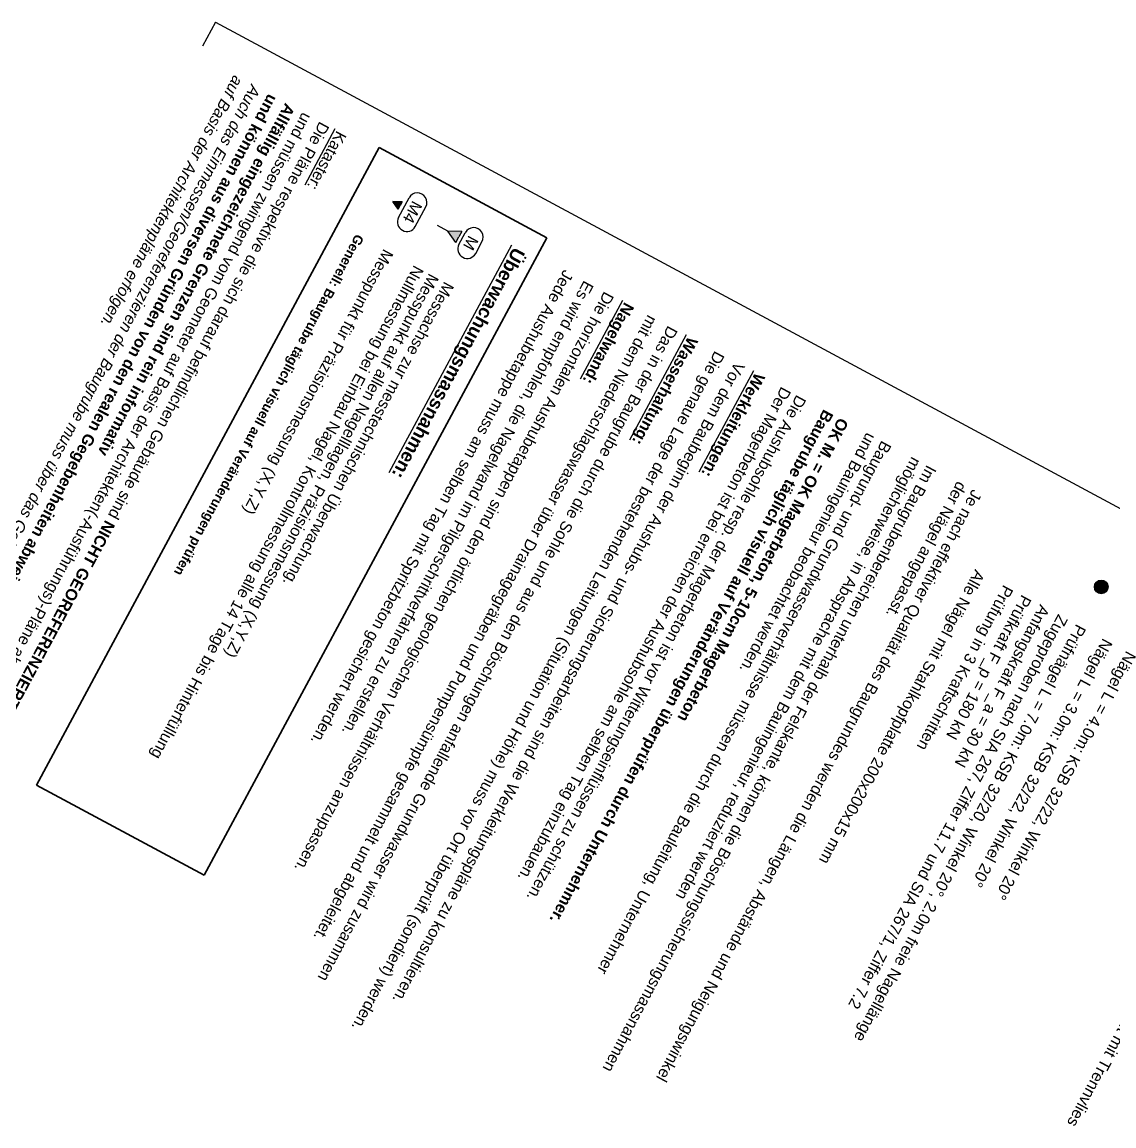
# Model space of a CAD drawing. Header units: metres. Extents: x 2711799 to 2711985, y 1236908 to 1237087.
# Drawn here: x 2711898.07 to 2711912.4, y 1237072.43 to 1237086.92 of the extents above; entities that cross this region are included whole.
import ezdxf

# ---------------------------------------------------------------- set-up
doc = ezdxf.new("R2010")
doc.units = ezdxf.units.M
doc.linetypes.add('AUSGEZOGEN', pattern=[0])
doc.linetypes.add('PUNKT2_S9', pattern=[0.35, 0.15, -0.1, 0, -0.1])
for name, color, linetype, lineweight in [('XR$7$Fuellflaeche', 7, 'AUSGEZOGEN', 25), ('XR$7$STANDARD_1', 7, 'AUSGEZOGEN', 13), ('XR$7$Vermassung Aushub Ebenen', 7, 'AUSGEZOGEN', 25), ('XR$7$Vermassung Details', 7, 'AUSGEZOGEN', 18)]:
    doc.layers.add(name, color=color, linetype=linetype, lineweight=lineweight)
doc.styles.add('ARIAL', font='arial.ttf')

msp = doc.modelspace()

# ---------------------------------------------------------------- hatches: boundary and pattern name
at = {"layer": 'XR$7$Fuellflaeche', "transparency": 33554687}
msp.add_hatch(color=1, dxfattribs=at).paths.add_polyline_path([(2711902.9382, 1237084.5639), (2711903.0607, 1237084.5601), (2711903.0089, 1237084.4637)], flags=16)
for color, points in [(1, [(2711903.6586, 1237084.1782), (2711903.7647, 1237084.028), (2711903.8424, 1237084.1726)]), (30, [(2711912.2723, 1237079.423), (2711912.2863, 1237079.4301), (2711912.2989, 1237079.4395), (2711912.3096, 1237079.4509), (2711912.3182, 1237079.464), (2711912.3244, 1237079.4784), (2711912.328, 1237079.4937), (2711912.3289, 1237079.5094), (2711912.3271, 1237079.5249), (2711912.3226, 1237079.54), (2711912.3155, 1237079.554), (2711912.3061, 1237079.5666), (2711912.2947, 1237079.5773), (2711912.2816, 1237079.5859), (2711912.2672, 1237079.5921), (2711912.2519, 1237079.5957), (2711912.2362, 1237079.5966), (2711912.2207, 1237079.5948), (2711912.2056, 1237079.5902), (2711912.1916, 1237079.5832), (2711912.179, 1237079.5738), (2711912.1683, 1237079.5624), (2711912.1597, 1237079.5493), (2711912.1535, 1237079.5348), (2711912.1499, 1237079.5196), (2711912.149, 1237079.5039), (2711912.1508, 1237079.4883), (2711912.1554, 1237079.4733), (2711912.1624, 1237079.4593), (2711912.1718, 1237079.4467), (2711912.1832, 1237079.436), (2711912.1963, 1237079.4274), (2711912.2108, 1237079.4212), (2711912.226, 1237079.4176), (2711912.2417, 1237079.4167), (2711912.2573, 1237079.4185)])]:
    msp.add_hatch(color=color, dxfattribs=at).paths.add_polyline_path(points)

# ---------------------------------------------------------------- linework, layer by layer
at = {"layer": 'XR$7$STANDARD_1', "color": 7, "linetype": 'AUSGEZOGEN', "lineweight": 25, "transparency": 33554687}
for q in [(2711900.4395, 1237086.6034, 640.05), (2711913.6894, 1237079.8884, 640.05)]:
    msp.add_line((2711900.61, 1237086.9205, 640.05), q, dxfattribs=at)
at = {"layer": 'XR$7$STANDARD_1', "color": 7, "linetype": 'AUSGEZOGEN', "lineweight": 35, "transparency": 33554687}
for p, q in [((2711902.7598, 1237085.2728, 640.05), (2711898.2612, 1237076.9055, 640.05)), ((2711904.9617, 1237084.089, 640.05), (2711902.7598, 1237085.2728, 640.05)), ((2711904.9617, 1237084.089, 640.05), (2711900.4631, 1237075.7217, 640.05)), ((2711898.2612, 1237076.9055, 640.05), (2711900.4631, 1237075.7217, 640.05))]:
    msp.add_line(p, q, dxfattribs=at)
at = {"layer": 'XR$7$Vermassung Aushub Ebenen', "color": 1, "linetype": 'AUSGEZOGEN', "lineweight": 25, "transparency": 33554687}
for p, q in [((2711903.0136, 1237084.3565, 640.05), (2711903.1514, 1237084.6129, 640.05)), ((2711903.2337, 1237084.2381, 640.05), (2711903.3716, 1237084.4945, 640.05)), ((2711903.8061, 1237084.0026, 640.05), (2711903.8887, 1237084.1563, 640.05)), ((2711904.0263, 1237083.8842, 640.05), (2711904.1089, 1237084.0379, 640.05))]:
    msp.add_line(p, q, dxfattribs=at)
at = {"layer": 'XR$7$Vermassung Aushub Ebenen', "color": 1, "lineweight": 25, "transparency": 33554687}
for p, q in [((2711903.0089, 1237084.4637, 640.05), (2711902.9382, 1237084.5639, 640.05)), ((2711903.0607, 1237084.5601, 640.05), (2711902.9382, 1237084.5639, 640.05)), ((2711903.0089, 1237084.4637, 640.05), (2711903.0348, 1237084.5119, 640.05)), ((2711903.0607, 1237084.5601, 640.05), (2711903.0348, 1237084.5119, 640.05)), ((2711903.7647, 1237084.028, 640.05), (2711903.6586, 1237084.1782, 640.05)), ((2711903.8424, 1237084.1726, 640.05), (2711903.6586, 1237084.1782, 640.05)), ((2711903.8424, 1237084.1726, 640.05), (2711903.8036, 1237084.1003, 640.05)), ((2711903.7647, 1237084.028, 640.05), (2711903.8036, 1237084.1003, 640.05))]:
    msp.add_line(p, q, dxfattribs=at)
at = {"layer": 'XR$7$Vermassung Aushub Ebenen', "color": 1, "linetype": 'PUNKT2_S9', "lineweight": 25, "transparency": 33554687}
msp.add_line((2711903.6586, 1237084.1782, 640.05), (2711903.456, 1237084.2872, 640.05), dxfattribs=at)
at = {"layer": 'XR$7$Vermassung Aushub Ebenen', "color": 1, "linetype": 'AUSGEZOGEN', "lineweight": 25, "transparency": 33554687}
for centre, start, end in [((2711903.2615, 1237084.5537, 640.05), 331.73568, 151.73568), ((2711903.1237, 1237084.2973, 640.05), 151.73568, 331.73568), ((2711903.9988, 1237084.0971, 640.05), 331.73568, 151.73568), ((2711903.9162, 1237083.9434, 640.05), 151.73568, 331.73568)]:
    msp.add_arc(centre, 0.125, start, end, dxfattribs=at)
at = {"layer": 'XR$7$Vermassung Details', "lineweight": 25, "transparency": 33554687}
msp.add_circle((2711912.239, 1237079.5066, 640.05), 0.09, dxfattribs=at)

# ---------------------------------------------------------------- texts
at = {"layer": 'XR$7$STANDARD_1', "color": 7, "linetype": 'AUSGEZOGEN', "lineweight": 25, "transparency": 33554687, "char_height": 0.15, "attachment_point": 1, "rotation": 241.73568, "style": 'ARIAL'}
for s, insert, width, line_spacing_factor in [('\\A1;{\\L\\fArial|i0|b0;\\H0.150000;\\W1.000000;\\C7; Kataster:\\l}\\P{\\fArial|i0|b0;\\H0.150000;\\W1.000000;\\C7; Die Pläne respektive die sich darauf befindlichen Gebäude sind \\fArial|i0|b1;NICHT GEOREFERENZIERT\\fArial|i0|b0; }\\P{\\fArial|i0|b0;\\H0.150000;\\W1.000000;\\C7; und müssen zwingend vom Geometer auf Basis der Architekten(-Ausführungs)-Pläne abgesteckt werden! }\\P{\\fArial|i0|b1;\\H0.150000;\\W1.000000;\\C7; Allfällig eingezeichnete Grenzen sind rein informativ }\\P{\\fArial|i0|b1;\\H0.150000;\\W1.000000;\\C7; und können aus diversen Gründen von den realen Gegebenheiten abweichen!}\\P{\\fArial|i1|b0;\\H0.150000;\\W1.000000;\\C7; Auch das Einmessen/Georeferenzieren der Baugrube muss über das Gebäude, }\\P{\\fArial|i1|b0;\\H0.150000;\\W1.000000;\\C7; auf Basis der Architektenpläne erfolgen.}\\P', (2711902.3648, 1237085.4852, 640.05), 10.014929, 1.024096), ('\\A1;{\\fArial|i0|b0;\\H0.150000;\\W1.000000;\\C7;Messachse zur messtechnischen Überwachung.}\\P{\\fArial|i0|b0;\\H0.150000;\\W1.000000;\\C7;Messpunkt auf allen Nagelllagen, Präzisionsmessung (X,Y,Z)}\\P{\\fArial|i0|b0;\\H0.150000;\\W1.000000;\\C7;Nullmessung bei Einbau Nagel, Kontrollmessung alle 14 Tage bis Hinterfüllung}\\P}\\P{\\fArial|i0|b0;\\H0.150000;\\W1.000000;\\C7;Messpunkt für Präzisionsmessung (X,Y,Z)}\\P', (2711903.749, 1237083.4542, 640.05), 7.432895, 0.903614), ('\\A1;{\\L\\fArial|i0|b1;\\H0.150000;\\W1.000000;\\C7;Nagelwand:\\l}\\P{\\fArial|i0|b0;\\H0.150000;\\W1.000000;\\C7;Die horizontalen Aushubetappen sind den örtlichen geologischen Verhältnissen anzupassen.}\\P{\\fArial|i0|b0;\\H0.150000;\\W1.000000;\\C7;Es wird empfohlen, die Nagelwand im Pilgerschrittverfahren zu erstellen.}\\P{\\fArial|i0|b0;\\H0.150000;\\W1.000000;\\C7;Jede Aushubetappe muss am selben Tag mit Spritzbeton gesichert werden.}\\P', (2711906.113, 1237083.1821, 640.05), 8.739722, 1.204819), ('\\A1;{\\L\\fArial|i0|b1;\\H0.150000;\\W1.000000;\\C7;Wasserhaltung:\\l}\\P{\\fArial|i0|b0;\\H0.150000;\\W1.000000;\\C7;Das in der Baugrube durch die Sohle und aus den Böschungen anfallende Grundwasser wird zusammen}\\P{\\fArial|i0|b0;\\H0.150000;\\W1.000000;\\C7;mit dem Niederschlagswasser über Drainagegräben und Pumpensümpfe gesammelt und abgeleitet.}\\P', (2711906.9497, 1237082.7322, 640.05), 9.858585, 1.204819), ('\\A1;{\\L\\fArial|i0|b1;\\H0.150000;\\W1.000000;\\C7;Werkleitungen:\\l}\\P{\\fArial|i0|b0;\\H0.150000;\\W1.000000;\\C7;Vor dem Baubeginn der Aushubs- und Sicherungsarbeiten sind die Werkleitungspläne zu konsultieren.}\\P{\\fArial|i0|b0;\\H0.150000;\\W1.000000;\\C7;Die genaue Lage der bestehenden Leitungen (Situation und Höhe) muss vor Ort überprüft (sondiert) werden.}\\P', (2711907.8305, 1237082.2587, 640.05), 10.266242, 1.204819), ('\\A1;{\\fArial|i0|b0;\\H0.150000;\\W1.000000;\\C7;Die Aushubsohle resp. der Magerbeton ist vor Witterungseinflüssen zu schützen.}\\P{\\fArial|i0|b0;\\H0.150000;\\W1.000000;\\C7;Der Magerbeton ist bei erreichen der Aushubsohle am selben Tag einzubauen.}\\P', (2711908.3722, 1237081.9675, 640.05), 7.607861, 0.903614), ('\\A1;{\\fArial|i0|b1;\\H0.150000;\\W1.000000;\\C7;OK M. = OK Magerbeton, 5-10cm Magerbeton}\\P{\\fArial|i0|b1;\\H0.150000;\\W1.000000;\\C7;Baugrube täglich visuell auf Veränderungen überprüfen durch Unternehmer.}\\P', (2711908.9271, 1237081.6691, 640.05), 7.700652, 0.903614), ('\\A1;{\\fArial|i0|b0;\\H0.150000;\\W1.000000;\\C7;Baugrund- und Grundwasserverhältnisse müssen durch die Bauleitung, Unternehmer}\\P{\\fArial|i0|b0;\\H0.150000;\\W1.000000;\\C7;und Bauingenieur beobachtet werden.}\\P', (2711909.4908, 1237081.3661, 640.05), 8.02544, 0.903614), ('\\A1;{\\fArial|i0|b0;\\H0.150000;\\W1.000000;\\C7;Je nach effektiver Qualität des Baugrundes werden die Längen, Abstände und Neigungswinkel}\\P{\\fArial|i0|b0;\\H0.150000;\\W1.000000;\\C7;der Nägel angepasst.}\\P}\\P{\\fArial|i0|b0;\\H0.150000;\\W1.000000;\\C7;Im Baugrubenbereichen unterhalb der Felskante, können die Böschungssicherungsmassnahmen }\\P{\\fArial|i0|b0;\\H0.150000;\\W1.000000;\\C7;möglicherweise, in Absprache mit dem Bauingenieur, reduziert werden }\\P', (2711910.6798, 1237080.7268, 640.05), 9.185431, 0.903614), ('\\A1;{\\fArial|i0|b0;\\H0.150000;\\W1.000000;\\C7;Prüfnägel L = 7.0m: KSB 32/20, Winkel 20%%d, 2.0m freie Nagellänge}\\P{\\fArial|i0|b0;\\H0.150000;\\W1.000000;\\C7;Zugeproben nach SIA 267, Ziffer 11.7 und SIA 267/1, Ziffer 7.2}\\P{\\fArial|i0|b0;\\H0.150000;\\W1.000000;\\C7;Anfangskraft F_a = 30 kN}\\P{\\fArial|i0|b0;\\H0.150000;\\W1.000000;\\C7;Prüfkraft F_p = 180 kN}\\P{\\fArial|i0|b0;\\H0.150000;\\W1.000000;\\C7;Prüfung in 3 Kraftschritten}\\P', (2711912.0457, 1237078.9593, 640.05), 6.280325, 1.084337)]:
    msp.add_mtext(s, dxfattribs=dict(at, insert=insert, width=width, line_spacing_factor=line_spacing_factor))
at = {"layer": 'XR$7$STANDARD_1', "color": 7, "linetype": 'AUSGEZOGEN', "lineweight": 25, "transparency": 33554687, "attachment_point": 7, "rotation": 241.73568, "style": 'ARIAL'}
for s, insert, char_height, width in [('\\A1;{\\fArial|i0|b1;\\H0.125000;\\W1.000000;\\C7;Generell: Baugrube täglich visuell auf Veränderungen prüfen}\\P', (2711902.4208, 1237084.1665, 640.05), 0.125, 5.125799), ('\\A1;{\\L\\fArial|i0|b1;\\H0.175000;\\W1.000000;\\C7;Überwachungsmassnahmen:\\l}\\P', (2711904.4792, 1237084.0022, 640.05), 0.175, 3.500826), ('\\W1.00;Alle Nägel mit Stahlkopfplatte 200x200x15 mm', (2711910.544, 1237079.7667, 640.05), 0.15, 4.440183), ('\\W1.00;Nägel L = 3.0m: KSB 32/22, Winkel 20%%d', (2711912.2218, 1237078.8646, 640.05), 0.15, 3.752766), ('\\W1.00;Nägel L = 4.0m: KSB 32/22, Winkel 20%%d', (2711912.5301, 1237078.6988, 640.05), 0.15, 3.752766), ('\\W1.01;Sickergraben: Geröll 35-50mm, allseitig umhüllt mit Trennvlies', (2711914.5009, 1237077.6192, 640.05), 0.15, 5.8679)]:
    msp.add_mtext(s, dxfattribs=dict(at, insert=insert, char_height=char_height, width=width))
at = {"layer": 'XR$7$Vermassung Aushub Ebenen', "color": 1, "linetype": 'AUSGEZOGEN', "lineweight": 25, "transparency": 33554687, "char_height": 0.15, "attachment_point": 7, "rotation": 241.73568, "style": 'ARIAL'}
for s, insert, width in [('\\W0.99;M4', (2711903.1998, 1237084.5868, 640.05), 0.365566), ('\\W0.99;M', (2711903.9372, 1237084.1303, 640.05), 0.248681)]:
    msp.add_mtext(s, dxfattribs=dict(at, insert=insert, width=width))

doc.saveas('drawing.dxf')
